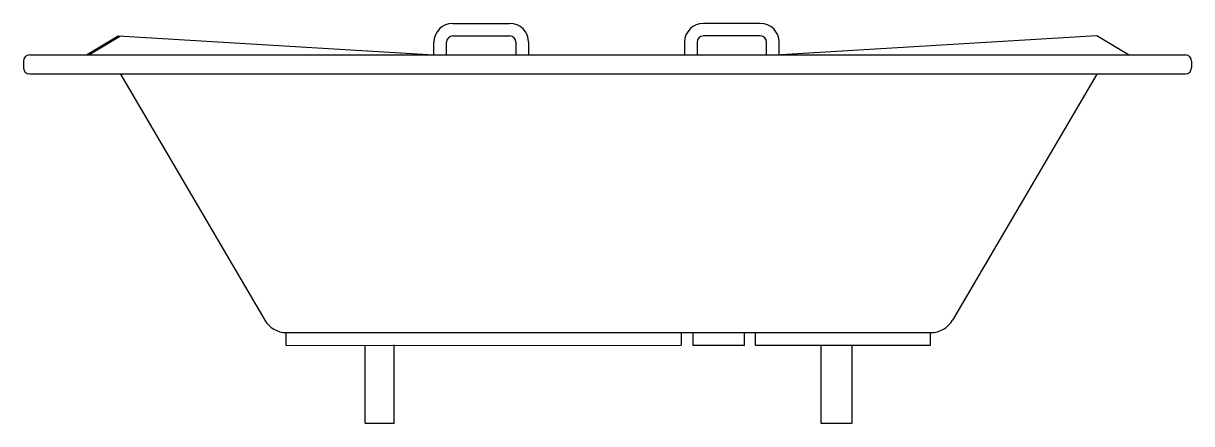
# Model space of a CAD drawing. Extents: x 0 to 185, y 0 to 63.
import ezdxf

# ---------------------------------------------------------------- set-up
doc = ezdxf.new("R2010")
doc.units = 0
doc.header["$LTSCALE"] = 50
doc.header["$MEASUREMENT"] = 0
doc.layers.get('0').update_dxf_attribs({"linetype": 'CONTINUOUS'})

msp = doc.modelspace()

# ---------------------------------------------------------------- linework, layer by layer
at = {"color": 0, "linetype": 'ByBlock'}
for p, q in [((67.73, 63.23), (76.73, 63.23)), ((116.42, 63.23), (107.42, 63.23)), ((9.73, 58.23), (14.73, 61.23)), ((10.1, 58.23), (15.1, 61.23)), ((14.73, 61.23), (64.73, 58.23)), ((67.73, 61.23), (76.73, 61.23)), ((116.42, 61.23), (107.42, 61.23)), ((169.73, 61.23), (119.73, 58.23)), ((174.73, 58.23), (169.73, 61.23)), ((64.73, 58.23), (64.73, 60.23)), ((66.73, 58.23), (66.73, 60.23)), ((77.73, 60.23), (77.73, 58.23)), ((79.73, 60.23), (79.73, 58.23)), ((104.42, 60.23), (104.42, 58.23)), ((106.42, 60.23), (106.42, 58.23)), ((117.42, 58.23), (117.42, 60.23)), ((119.42, 58.23), (119.42, 60.23)), ((0.73, 58.23), (183.73, 58.23)), ((-0.27, 57.23), (-0.27, 56.23)), ((184.73, 57.23), (184.73, 56.23)), ((0.73, 55.23), (183.73, 55.23)), ((15.11, 55.18), (37.95, 16.21)), ((169.71, 55.18), (146.87, 16.21)), ((41.36, 12.16), (41.36, 14.2)), ((41.4, 14.23), (143.42, 14.23)), ((103.88, 14.19), (103.88, 12.23)), ((105.78, 12.2), (105.78, 14.23)), ((113.92, 12.2), (113.92, 14.23)), ((115.66, 12.2), (115.66, 14.23)), ((143.35, 12.21), (143.35, 14.25)), ((41.36, 12.2), (103.88, 12.23)), ((53.86, -0.15), (53.86, 12.23)), ((58.43, -0.2), (58.43, 12.31)), ((105.78, 12.23), (113.92, 12.23)), ((115.66, 12.23), (143.35, 12.25)), ((126.06, -0.2), (126.06, 12.31)), ((130.98, -0.15), (130.98, 12.21)), ((53.86, -0.15), (58.43, -0.15)), ((126.06, -0.15), (130.98, -0.15))]:
    msp.add_line(p, q, dxfattribs=at)
for centre, radius, start, end in [((67.73, 60.23), 3, 90, 180), ((76.73, 60.23), 3, 0, 90), ((107.42, 60.23), 3, 90, 180), ((116.42, 60.23), 3, 0, 90), ((67.73, 60.23), 1, 90, 180), ((76.73, 60.23), 1, 0, 90), ((107.42, 60.23), 1, 90, 180), ((116.42, 60.23), 1, 0, 90), ((0.73, 57.23), 1, 90, 180), ((183.73, 57.23), 1, 0, 90), ((0.73, 56.23), 1, 180, 270), ((183.73, 56.23), 1, 270, 0), ((41.4, 18.23), 4, 210.3737, 270), ((143.42, 18.23), 4, 270, 329.6263)]:
    msp.add_arc(centre, radius, start, end, dxfattribs=at)

doc.saveas('drawing.dxf')
